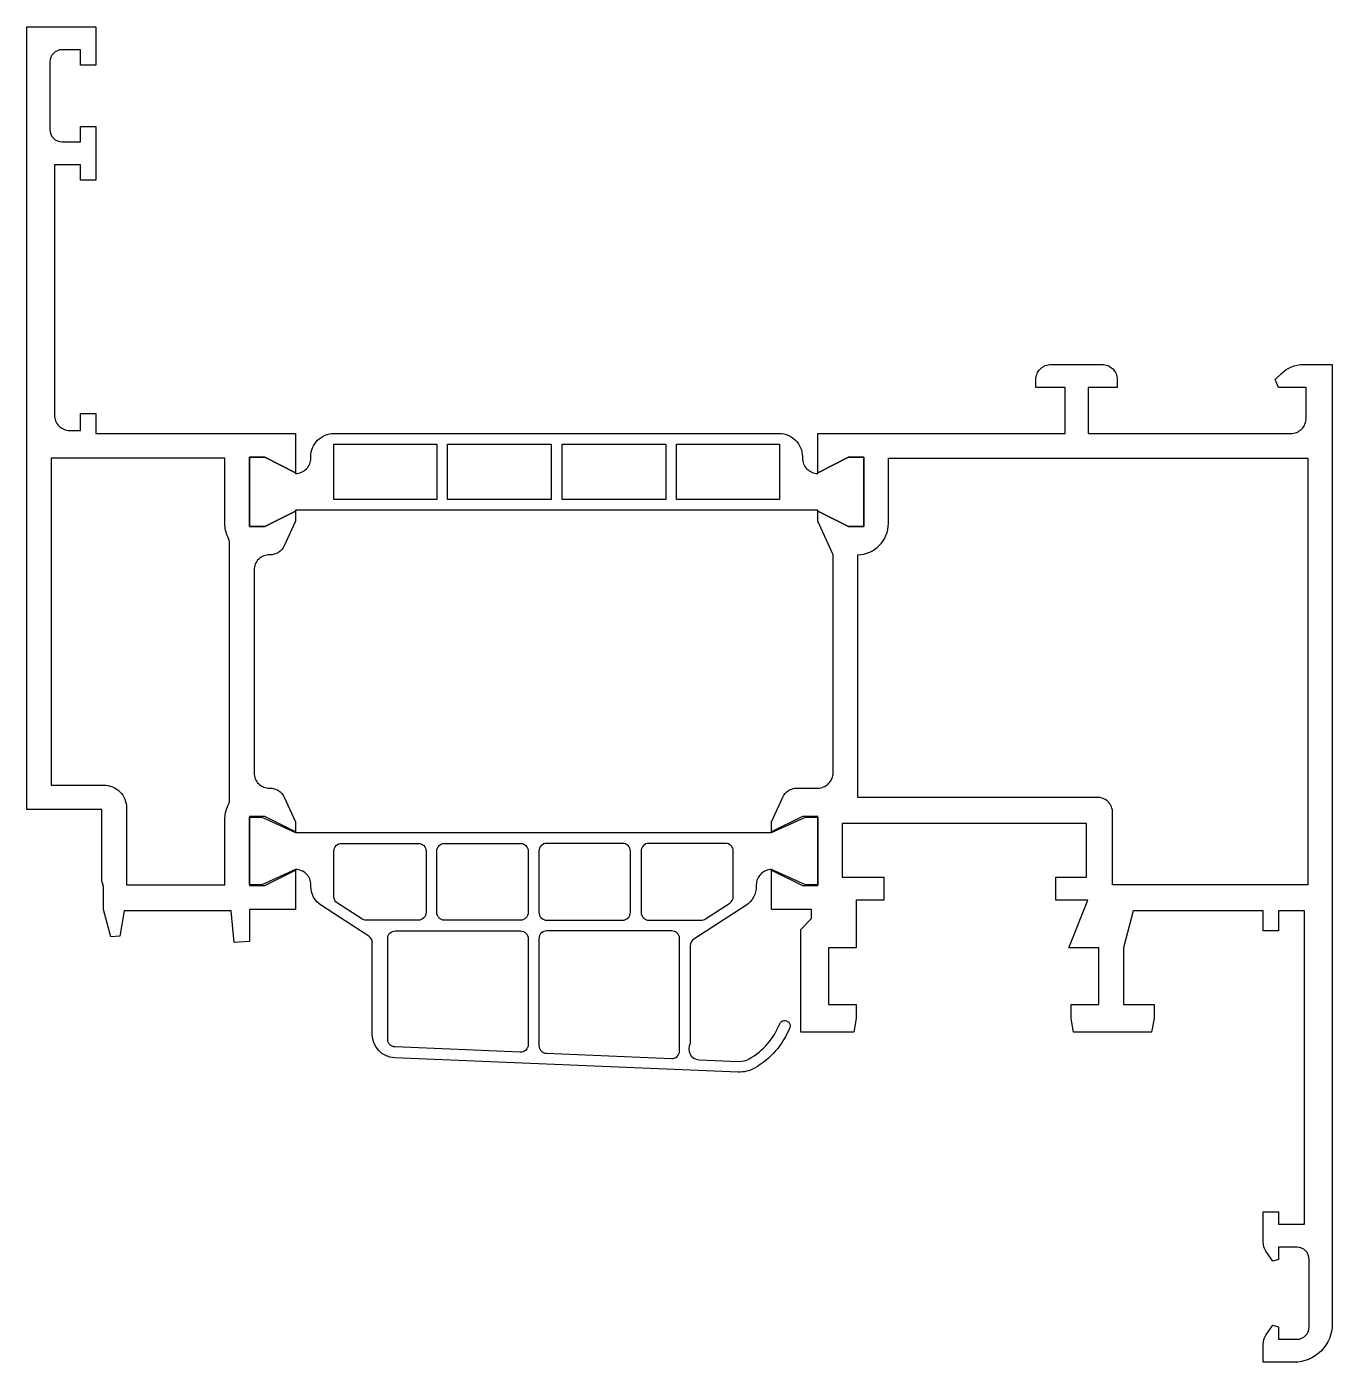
# Model space of a CAD drawing. Header units: millimetres. Extents: x -75 to 10, y -5 to 82.
import ezdxf

# ---------------------------------------------------------------- set-up
doc = ezdxf.new("R2010")
doc.units = ezdxf.units.MM

msp = doc.modelspace()

# ---------------------------------------------------------------- linework, layer by layer
for points in [[(-57.5, 30.2), (-57.5, 29.55), (-59.5, 30.55), (-60.5, 30.55), (-60.5, 26.05), (-59.5, 26.05), (-57.5, 27.05), (-57.5, 24.5), (-60.5, 24.5), (-60.5, 22.4), (-61.498, 22.351), (-61.7, 24.4), (-68.647, 24.4), (-68.938, 22.748), (-69.524, 22.722), (-70, 24.5), (-70, 26), (-70.1, 26.373), (-70.1, 31), (-75, 31), (-75, 82), (-70.5, 82), (-70.5, 79.5), (-71.5, 79.5), (-71.5, 80.5), (-72.7, 80.5, 0.414214), (-73.5, 79.7), (-73.5, 75.3, 0.414214), (-72.7, 74.5), (-71.5, 74.5), (-71.5, 75.5), (-70.5, 75.5), (-70.5, 72), (-71.5, 72), (-71.5, 73), (-73.2, 73), (-73.2, 56.7, 0.414214), (-72.2, 55.7), (-71.5, 55.7), (-71.5, 56.8), (-70.5, 56.8), (-70.5, 55.5), (-57.5, 55.5), (-57.5, 52.95), (-59.5, 53.95), (-60.5, 53.95), (-60.5, 49.45), (-59.5, 49.45), (-57.5, 50.45), (-57.5, 49.8), (-58.234, 48.186, -0.301742), (-59.172, 47.6, 0.422452), (-60.2, 46.601), (-60.2, 33.399, 0.422452), (-59.172, 32.4, -0.301742), (-58.234, 31.814), (-57.5, 30.2)], [(-23.5, 32.4, 0.414214), (-22.5, 33.4), (-22.5, 47.6), (-23.5, 49.8), (-23.5, 50.45), (-21.5, 49.45), (-20.5, 49.45), (-20.5, 53.95), (-21.5, 53.95), (-23.5, 52.95), (-23.5, 55.5), (-7.4, 55.5), (-7.4, 58.5), (-9.3, 58.5), (-9.3, 59, -0.414214), (-8.3, 60), (-5, 60, -0.414214), (-4, 59), (-4, 58.5), (-5.9, 58.5), (-5.9, 55.5), (7.3, 55.5, 0.414214), (8.3, 56.5), (8.3, 58.5), (6.5, 58.5), (6.288, 59.012), (6.69, 59.414, -0.198912), (8.104, 60), (10, 60), (10, -2.5, -0.414214), (7.5, -5), (5.5, -5), (5.5, -3.814, -0.153102), (5.679, -3.243), (6.135, -2.586), (6.5, -2.7), (6.5, -3.5), (7.7, -3.5, 0.414214), (8.5, -2.7), (8.5, 1.7, 0.414214), (7.7, 2.5), (6.5, 2.5), (6.5, 1.7), (6.135, 1.586), (5.679, 2.243, -0.153102), (5.5, 2.814), (5.5, 4.8), (6.5, 4.8), (6.5, 4), (8.2, 4), (8.2, 24.4), (6.5, 24.4), (6.5, 23.1), (5.5, 23.1), (5.5, 24.4), (-2.957, 24.4), (-3.6, 22), (-3.6, 18.3), (-1.6, 18.3), (-1.6, 17.4), (-1.759, 16.5), (-6.841, 16.5), (-7, 17.4), (-7, 18.3), (-5.2, 18.3), (-5.2, 22), (-7.143, 22), (-5.905, 25.1), (-8, 25.1), (-8, 26.6), (-6, 26.6), (-6, 30.1), (-21.9, 30.1), (-21.9, 26.6), (-19.2, 26.6), (-19.2, 25.1), (-21, 25.1), (-21, 22), (-22.8, 22), (-22.8, 18.3), (-21, 18.3), (-21, 17.4), (-21.159, 16.5), (-24.6, 16.5), (-24.6, 23.2), (-23.9, 23.9), (-23.9, 24.5), (-26.5, 24.5), (-26.5, 27.05), (-24.5, 26.05), (-23.5, 26.05), (-23.5, 30.55), (-24.5, 30.55), (-26.5, 29.55), (-26.5, 30.2), (-25.766, 31.814, -0.294108), (-24.856, 32.4), (-23.5, 32.4)], [(-57.5, 52.9, 0.414214), (-56.5, 53.9), (-56.5, 54, -0.414214), (-55, 55.5), (-26, 55.5, -0.414214), (-24.5, 54), (-24.5, 53.9, 0.414214), (-23.5, 52.9), (-23.5, 52.95), (-21.5, 53.95), (-20.5, 53.95), (-20.5, 49.45), (-21.5, 49.45), (-23.5, 50.45), (-23.5, 50.5), (-57.5, 50.5), (-57.5, 50.45), (-59.5, 49.45), (-60.5, 49.45), (-60.5, 53.95), (-59.5, 53.95), (-57.5, 52.95), (-57.5, 52.9)], [(-62.1, 49.65), (-62.1, 53.9), (-73.4, 53.9), (-73.4, 32.6), (-70, 32.6, -0.414214), (-68.5, 31.1), (-68.5, 26.1), (-62.1, 26.1), (-62.1, 30.35, -0.112281), (-61.898, 31.237, 0.112281), (-61.8, 31.669), (-61.8, 48.331, 0.112281), (-61.898, 48.763, -0.112281), (-62.1, 49.65)], [(-20.9, 31.8), (-20.9, 47.601, 0.407087), (-18.9, 49.65), (-18.9, 53.9), (8.4, 53.9), (8.4, 26.1), (-4.3, 26.1), (-4.3, 30.8, 0.414214), (-5.3, 31.8), (-20.9, 31.8)], [(-28.183, 24.754), (-31.572, 22.553, 0.253968), (-31.8, 22.134), (-31.8, 15.769, 0.569247), (-31.229, 14.709), (-28.654, 14.601, 0.139453), (-27.963, 14.767, 0.173382), (-25.976, 17.054, -1), (-25.324, 16.8, -0.173382), (-27.62, 14.157, -0.139453), (-28.684, 13.902), (-51.063, 14.84, -0.401995), (-52.5, 16.339), (-52.5, 22.329, 0.253968), (-52.728, 22.748), (-55.817, 24.754, -0.253968), (-56.5, 26.012), (-56.5, 26.1, 0.414214), (-57.5, 27.1), (-57.5, 27.1), (-57.5, 27.1), (-57.5, 27.1), (-59.7, 26.1), (-60.5, 26.1), (-60.5, 30.5), (-59.7, 30.5), (-57.5, 29.5), (-26.5, 29.5), (-24.3, 30.5), (-23.5, 30.5), (-23.5, 26.1), (-24.3, 26.1), (-26.5, 27.1, 0.414214), (-27.5, 26.1), (-27.5, 26.012, -0.253968), (-28.183, 24.754)], [(-53.187, 23.881), (-54.772, 24.91, -0.253968), (-55, 25.33), (-55, 28.3, -0.414214), (-54.5, 28.8), (-49.5, 28.8, -0.414214), (-49, 28.3), (-49, 24.3, -0.414214), (-49.5, 23.8), (-52.914, 23.8, -0.144993), (-53.187, 23.881)], [(-48.3, 28.3, -0.414214), (-47.8, 28.8), (-42.85, 28.8, -0.414214), (-42.35, 28.3), (-42.35, 24.3, -0.414214), (-42.85, 23.8), (-47.8, 23.8, -0.414214), (-48.3, 24.3), (-48.3, 28.3)], [(-41.65, 28.3), (-41.65, 24.3, 0.414214), (-41.15, 23.8), (-36.2, 23.8, 0.414214), (-35.7, 24.3), (-35.7, 28.3, 0.414214), (-36.2, 28.8), (-41.15, 28.8, 0.414214), (-41.65, 28.3)], [(-30.813, 23.881), (-29.228, 24.91, 0.253968), (-29, 25.33), (-29, 28.3, 0.414214), (-29.5, 28.8), (-34.5, 28.8, 0.414214), (-35, 28.3), (-35, 24.3, 0.414214), (-34.5, 23.8), (-31.086, 23.8, 0.144993), (-30.813, 23.881)], [(-42.871, 15.197), (-51.021, 15.539, -0.401995), (-51.5, 16.038), (-51.5, 22.6, -0.414214), (-51, 23.1), (-42.85, 23.1, -0.414214), (-42.35, 22.6), (-42.35, 15.697, -0.426538), (-42.871, 15.197)], [(-41.171, 15.126), (-33.021, 14.784, 0.426538), (-32.5, 15.284), (-32.5, 22.6, 0.414214), (-33, 23.1), (-41.15, 23.1, 0.414214), (-41.65, 22.6), (-41.65, 15.625, 0.401995), (-41.171, 15.126)]]:
    msp.add_lwpolyline(points, format="xyb", close=True)
for points in [[(-55, 54.8), (-48.3, 54.8), (-48.3, 51.2), (-55, 51.2), (-55, 54.8)], [(-47.6, 54.8), (-40.85, 54.8), (-40.85, 51.2), (-47.6, 51.2), (-47.6, 54.8)], [(-40.15, 54.8), (-33.4, 54.8), (-33.4, 51.2), (-40.15, 51.2), (-40.15, 54.8)], [(-32.7, 54.8), (-26, 54.8), (-26, 51.2), (-32.7, 51.2), (-32.7, 54.8)]]:
    msp.add_lwpolyline(points, close=True)

doc.saveas('drawing.dxf')
